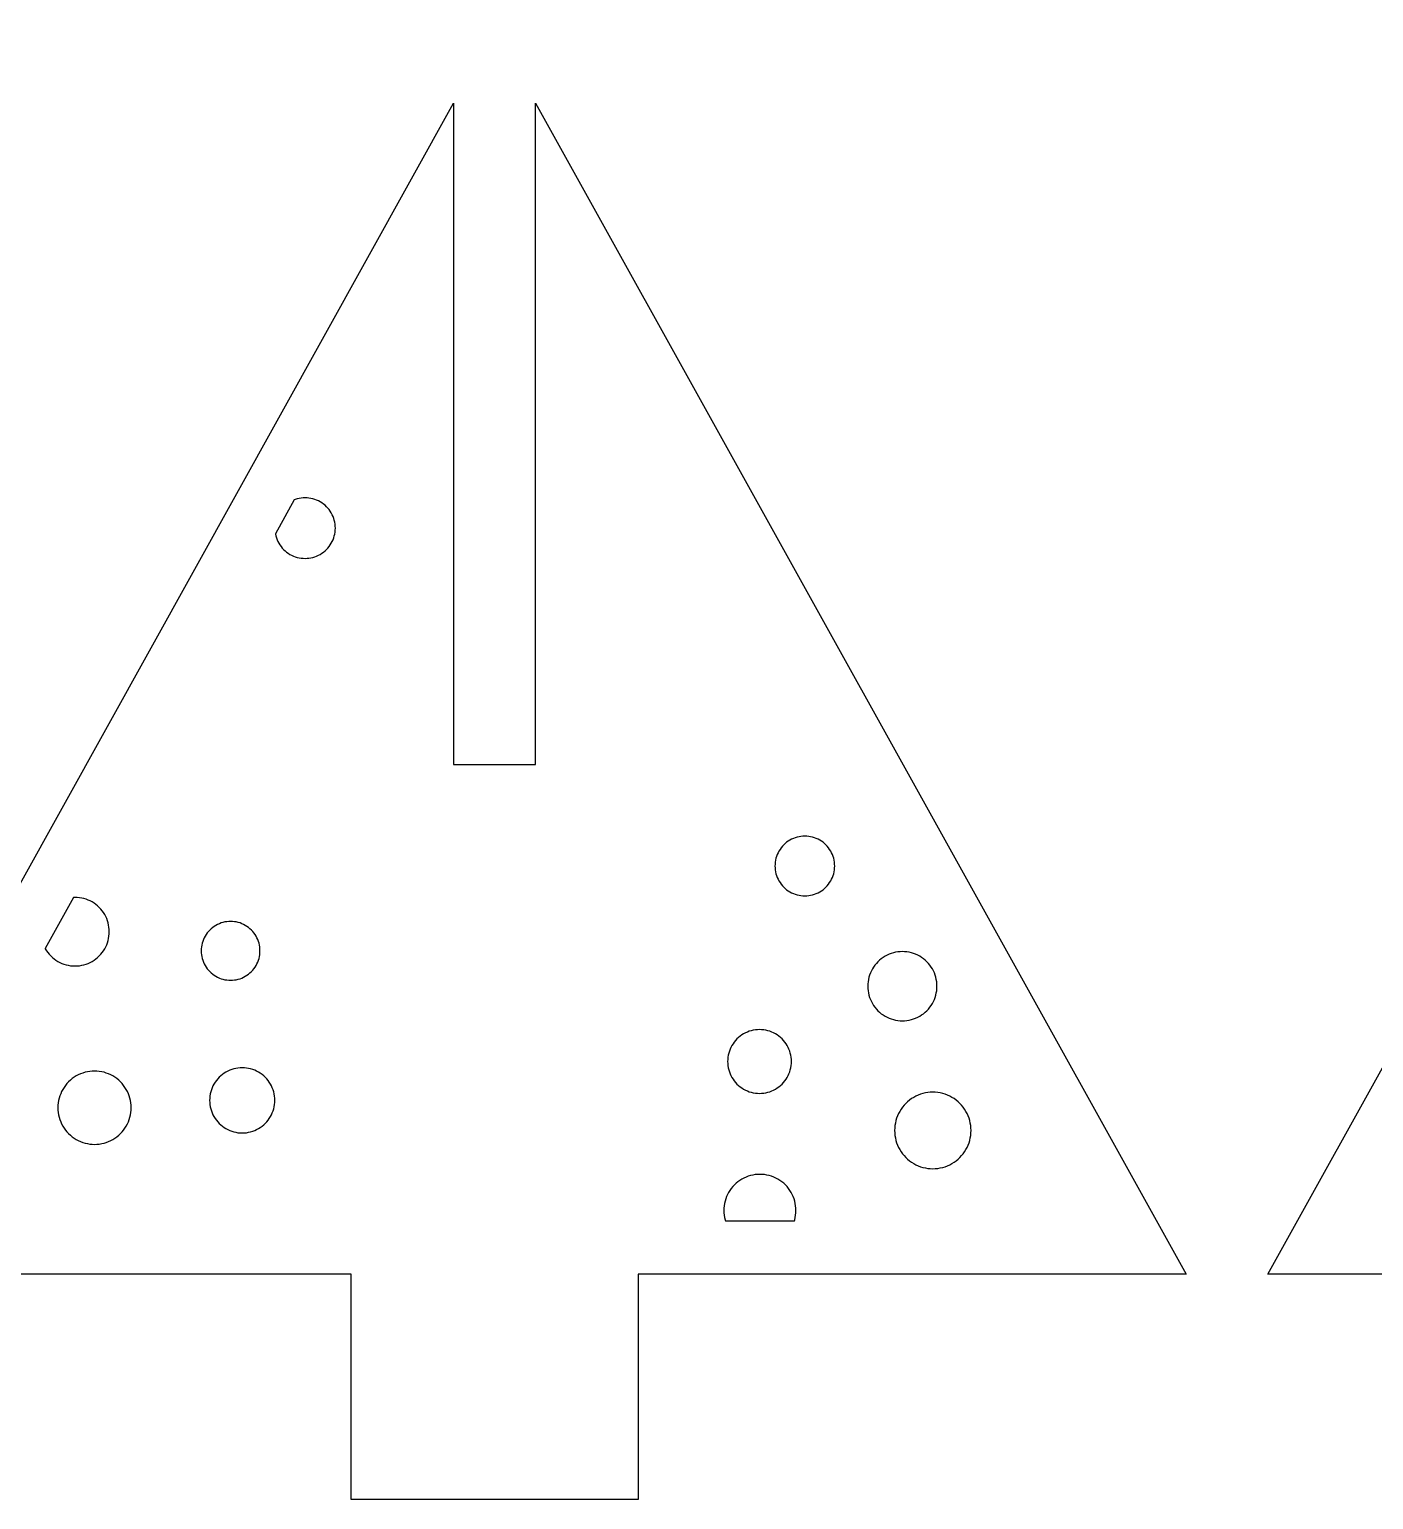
# Model space of a CAD drawing. Header units: millimetres. Extents: x 0 to 450, y -234 to 0.
# Drawn here: x 150.9 to 216.6, y -152.8 to -81 of the extents above; entities that cross this region are included whole.
import ezdxf

# ---------------------------------------------------------------- set-up
doc = ezdxf.new("R2010")
doc.units = ezdxf.units.MM
doc.layers.add('CUT', color=1, linetype='Continuous')

msp = doc.modelspace()

# ---------------------------------------------------------------- linework, layer by layer
at = {"layer": 'CUT'}
for points in [[(211.404, -141.75), (245.154, -81), (278.904, -141.75), (252.154, -141.75), (252.154, -152.75), (247.154, -152.75), (247.154, -116.875), (243.154, -116.875), (243.154, -152.75), (238.154, -152.75), (238.154, -141.75), (211.404, -141.75)], [(166.654, -141.75), (139.904, -141.75), (171.654, -84.6), (171.654, -116.875), (175.654, -116.875), (175.654, -84.6), (207.404, -141.75), (180.654, -141.75), (180.654, -152.75), (166.654, -152.75), (166.654, -141.75)], [(165.829, -105.721), (165.851, -105.627), (165.866, -105.531), (165.876, -105.435), (165.879, -105.338), (165.876, -105.241), (165.866, -105.145), (165.851, -105.05), (165.829, -104.955), (165.801, -104.863), (165.766, -104.772), (165.727, -104.684), (165.681, -104.599), (165.63, -104.517), (165.573, -104.438), (165.512, -104.363), (165.446, -104.293), (165.375, -104.226), (165.301, -104.165), (165.222, -104.109), (165.14, -104.058), (165.054, -104.012), (164.966, -103.972), (164.876, -103.938), (164.783, -103.91), (164.689, -103.888), (164.593, -103.872), (164.497, -103.863), (164.4, -103.86), (164.304, -103.863), (164.207, -103.872), (164.112, -103.888), (164.018, -103.91), (163.925, -103.938), (163.874, -103.957), (162.95, -105.621), (162.95, -105.627), (162.972, -105.721), (163, -105.813), (163.035, -105.904), (163.074, -105.992), (163.12, -106.077), (163.171, -106.16), (163.227, -106.238), (163.289, -106.313), (163.355, -106.384), (163.426, -106.45), (163.5, -106.511), (163.579, -106.567), (163.661, -106.619), (163.747, -106.664), (163.835, -106.704), (163.925, -106.738), (164.018, -106.766), (164.112, -106.788), (164.207, -106.804), (164.304, -106.813), (164.4, -106.817), (164.497, -106.813), (164.593, -106.804), (164.689, -106.788), (164.783, -106.766), (164.876, -106.738), (164.966, -106.704), (165.054, -106.664), (165.14, -106.619), (165.222, -106.567), (165.301, -106.511), (165.375, -106.45), (165.446, -106.384), (165.512, -106.313), (165.573, -106.238), (165.63, -106.16), (165.681, -106.077), (165.727, -105.992), (165.766, -105.904), (165.801, -105.813), (165.829, -105.721)], [(190.204, -122.206), (190.226, -122.113), (190.241, -122.019), (190.25, -121.924), (190.254, -121.829), (190.25, -121.734), (190.241, -121.639), (190.226, -121.545), (190.204, -121.452), (190.176, -121.361), (190.143, -121.271), (190.103, -121.184), (190.058, -121.1), (190.008, -121.019), (189.952, -120.942), (189.892, -120.868), (189.827, -120.798), (189.757, -120.733), (189.683, -120.673), (189.606, -120.617), (189.525, -120.567), (189.441, -120.522), (189.354, -120.482), (189.265, -120.449), (189.173, -120.421), (189.08, -120.4), (188.986, -120.384), (188.891, -120.375), (188.796, -120.372), (188.701, -120.375), (188.606, -120.384), (188.512, -120.4), (188.419, -120.421), (188.328, -120.449), (188.238, -120.482), (188.151, -120.522), (188.067, -120.567), (187.986, -120.617), (187.909, -120.673), (187.835, -120.733), (187.765, -120.798), (187.7, -120.868), (187.64, -120.942), (187.584, -121.019), (187.534, -121.1), (187.489, -121.184), (187.45, -121.271), (187.416, -121.361), (187.388, -121.452), (187.367, -121.545), (187.351, -121.639), (187.342, -121.734), (187.339, -121.829), (187.342, -121.924), (187.351, -122.019), (187.367, -122.113), (187.388, -122.206), (187.416, -122.297), (187.45, -122.387), (187.489, -122.474), (187.534, -122.558), (187.584, -122.639), (187.64, -122.716), (187.7, -122.79), (187.765, -122.86), (187.835, -122.925), (187.909, -122.985), (187.986, -123.041), (188.067, -123.091), (188.151, -123.136), (188.238, -123.175), (188.328, -123.209), (188.419, -123.237), (188.512, -123.258), (188.606, -123.274), (188.701, -123.283), (188.796, -123.286), (188.891, -123.283), (188.986, -123.274), (189.08, -123.258), (189.173, -123.237), (189.265, -123.209), (189.354, -123.175), (189.441, -123.136), (189.525, -123.091), (189.606, -123.041), (189.683, -122.985), (189.757, -122.925), (189.827, -122.86), (189.892, -122.79), (189.952, -122.716), (190.008, -122.639), (190.058, -122.558), (190.103, -122.474), (190.143, -122.387), (190.176, -122.297), (190.204, -122.206)], [(154.812, -125.361), (154.83, -125.253), (154.841, -125.144), (154.844, -125.035), (154.841, -124.925), (154.83, -124.816), (154.812, -124.708), (154.787, -124.602), (154.755, -124.497), (154.717, -124.394), (154.672, -124.295), (154.62, -124.198), (154.562, -124.105), (154.498, -124.016), (154.429, -123.931), (154.354, -123.851), (154.274, -123.777), (154.19, -123.707), (154.101, -123.643), (154.008, -123.585), (153.911, -123.534), (153.811, -123.489), (153.709, -123.45), (153.604, -123.418), (153.497, -123.393), (153.389, -123.376), (153.28, -123.365), (153.171, -123.361), (153.093, -123.364), (151.711, -125.851), (151.722, -125.871), (151.78, -125.964), (151.843, -126.053), (151.913, -126.138), (151.988, -126.218), (152.068, -126.293), (152.152, -126.362), (152.241, -126.426), (152.334, -126.484), (152.431, -126.535), (152.531, -126.581), (152.633, -126.619), (152.738, -126.651), (152.844, -126.676), (152.953, -126.694), (153.061, -126.704), (153.171, -126.708), (153.28, -126.704), (153.389, -126.694), (153.497, -126.676), (153.604, -126.651), (153.709, -126.619), (153.811, -126.581), (153.911, -126.535), (154.008, -126.484), (154.101, -126.426), (154.19, -126.362), (154.274, -126.293), (154.354, -126.218), (154.429, -126.138), (154.498, -126.053), (154.562, -125.964), (154.62, -125.871), (154.672, -125.775), (154.717, -125.675), (154.755, -125.572), (154.787, -125.468), (154.812, -125.361)], [(162.174, -126.249), (162.189, -126.156), (162.198, -126.063), (162.201, -125.969), (162.198, -125.875), (162.189, -125.781), (162.174, -125.689), (162.153, -125.597), (162.125, -125.507), (162.092, -125.419), (162.053, -125.334), (162.009, -125.251), (161.96, -125.171), (161.905, -125.095), (161.845, -125.022), (161.781, -124.954), (161.712, -124.889), (161.64, -124.83), (161.563, -124.775), (161.484, -124.726), (161.401, -124.681), (161.315, -124.643), (161.227, -124.609), (161.137, -124.582), (161.046, -124.561), (160.953, -124.546), (160.86, -124.536), (160.766, -124.533), (160.672, -124.536), (160.579, -124.546), (160.486, -124.561), (160.394, -124.582), (160.304, -124.609), (160.217, -124.643), (160.131, -124.681), (160.048, -124.726), (159.968, -124.775), (159.892, -124.83), (159.819, -124.889), (159.751, -124.954), (159.687, -125.022), (159.627, -125.095), (159.572, -125.171), (159.523, -125.251), (159.478, -125.334), (159.44, -125.419), (159.407, -125.507), (159.379, -125.597), (159.358, -125.689), (159.343, -125.781), (159.333, -125.875), (159.33, -125.969), (159.333, -126.063), (159.343, -126.156), (159.358, -126.249), (159.379, -126.34), (159.407, -126.43), (159.44, -126.518), (159.478, -126.604), (159.523, -126.687), (159.572, -126.766), (159.627, -126.843), (159.687, -126.915), (159.751, -126.984), (159.819, -127.048), (159.892, -127.108), (159.968, -127.162), (160.048, -127.212), (160.131, -127.256), (160.217, -127.295), (160.304, -127.328), (160.394, -127.355), (160.486, -127.377), (160.579, -127.392), (160.672, -127.401), (160.766, -127.404), (160.86, -127.401), (160.953, -127.392), (161.046, -127.377), (161.137, -127.355), (161.227, -127.328), (161.315, -127.295), (161.401, -127.256), (161.484, -127.212), (161.563, -127.162), (161.64, -127.108), (161.712, -127.048), (161.781, -126.984), (161.845, -126.915), (161.905, -126.843), (161.96, -126.766), (162.009, -126.687), (162.053, -126.604), (162.092, -126.518), (162.125, -126.43), (162.153, -126.34), (162.174, -126.249)], [(195.214, -128.026), (195.232, -127.917), (195.243, -127.807), (195.246, -127.696), (195.243, -127.586), (195.232, -127.476), (195.214, -127.367), (195.189, -127.259), (195.157, -127.153), (195.118, -127.05), (195.072, -126.949), (195.02, -126.852), (194.962, -126.758), (194.898, -126.668), (194.827, -126.583), (194.752, -126.502), (194.671, -126.427), (194.586, -126.356), (194.496, -126.292), (194.402, -126.234), (194.305, -126.182), (194.204, -126.136), (194.101, -126.097), (193.995, -126.065), (193.887, -126.04), (193.778, -126.022), (193.668, -126.011), (193.558, -126.008), (193.447, -126.011), (193.337, -126.022), (193.228, -126.04), (193.121, -126.065), (193.015, -126.097), (192.912, -126.136), (192.811, -126.182), (192.714, -126.234), (192.62, -126.292), (192.53, -126.356), (192.444, -126.427), (192.364, -126.502), (192.288, -126.583), (192.218, -126.668), (192.154, -126.758), (192.095, -126.852), (192.043, -126.949), (191.998, -127.05), (191.959, -127.153), (191.927, -127.259), (191.902, -127.367), (191.884, -127.476), (191.873, -127.586), (191.869, -127.696), (191.873, -127.807), (191.884, -127.917), (191.902, -128.026), (191.927, -128.133), (191.959, -128.239), (191.998, -128.342), (192.043, -128.443), (192.095, -128.54), (192.154, -128.634), (192.218, -128.724), (192.288, -128.81), (192.364, -128.89), (192.444, -128.966), (192.53, -129.036), (192.62, -129.1), (192.714, -129.159), (192.811, -129.211), (192.912, -129.256), (193.015, -129.295), (193.121, -129.327), (193.228, -129.352), (193.337, -129.37), (193.447, -129.381), (193.558, -129.385), (193.668, -129.381), (193.778, -129.37), (193.887, -129.352), (193.995, -129.327), (194.101, -129.295), (194.204, -129.256), (194.305, -129.211), (194.402, -129.159), (194.496, -129.1), (194.586, -129.036), (194.671, -128.966), (194.752, -128.89), (194.827, -128.81), (194.898, -128.724), (194.962, -128.634), (195.02, -128.54), (195.072, -128.443), (195.118, -128.342), (195.157, -128.239), (195.189, -128.133), (195.214, -128.026)], [(188.088, -131.771), (188.111, -131.672), (188.128, -131.572), (188.138, -131.47), (188.141, -131.368), (188.138, -131.267), (188.128, -131.165), (188.111, -131.065), (188.088, -130.966), (188.059, -130.868), (188.023, -130.773), (187.981, -130.68), (187.933, -130.59), (187.879, -130.504), (187.82, -130.421), (187.755, -130.343), (187.686, -130.268), (187.611, -130.199), (187.533, -130.134), (187.45, -130.075), (187.363, -130.021), (187.273, -129.973), (187.181, -129.931), (187.085, -129.895), (186.988, -129.865), (186.889, -129.842), (186.788, -129.826), (186.687, -129.816), (186.585, -129.812), (186.483, -129.816), (186.382, -129.826), (186.282, -129.842), (186.182, -129.865), (186.085, -129.895), (185.99, -129.931), (185.897, -129.973), (185.807, -130.021), (185.721, -130.075), (185.638, -130.134), (185.559, -130.199), (185.485, -130.268), (185.415, -130.343), (185.351, -130.421), (185.291, -130.504), (185.238, -130.59), (185.19, -130.68), (185.148, -130.773), (185.112, -130.868), (185.082, -130.966), (185.059, -131.065), (185.042, -131.165), (185.033, -131.267), (185.029, -131.368), (185.033, -131.47), (185.042, -131.572), (185.059, -131.672), (185.082, -131.771), (185.112, -131.869), (185.148, -131.964), (185.19, -132.057), (185.238, -132.147), (185.291, -132.233), (185.351, -132.316), (185.415, -132.394), (185.485, -132.469), (185.559, -132.538), (185.638, -132.603), (185.721, -132.662), (185.807, -132.716), (185.897, -132.764), (185.99, -132.806), (186.085, -132.842), (186.182, -132.872), (186.282, -132.895), (186.382, -132.911), (186.483, -132.921), (186.585, -132.925), (186.687, -132.921), (186.788, -132.911), (186.889, -132.895), (186.988, -132.872), (187.085, -132.842), (187.181, -132.806), (187.273, -132.764), (187.363, -132.716), (187.45, -132.662), (187.533, -132.603), (187.611, -132.538), (187.686, -132.469), (187.755, -132.394), (187.82, -132.316), (187.879, -132.233), (187.933, -132.147), (187.981, -132.057), (188.023, -131.964), (188.059, -131.869), (188.088, -131.771)], [(155.878, -133.974), (155.897, -133.858), (155.909, -133.742), (155.913, -133.625), (155.909, -133.508), (155.897, -133.391), (155.878, -133.276), (155.852, -133.162), (155.818, -133.05), (155.777, -132.94), (155.728, -132.834), (155.673, -132.731), (155.611, -132.631), (155.543, -132.536), (155.469, -132.446), (155.389, -132.36), (155.303, -132.28), (155.213, -132.206), (155.118, -132.138), (155.018, -132.076), (154.915, -132.021), (154.809, -131.972), (154.699, -131.931), (154.587, -131.897), (154.473, -131.871), (154.358, -131.852), (154.241, -131.84), (154.124, -131.836), (154.007, -131.84), (153.891, -131.852), (153.775, -131.871), (153.661, -131.897), (153.549, -131.931), (153.44, -131.972), (153.333, -132.021), (153.23, -132.076), (153.13, -132.138), (153.035, -132.206), (152.945, -132.28), (152.859, -132.36), (152.779, -132.446), (152.705, -132.536), (152.637, -132.631), (152.575, -132.731), (152.52, -132.834), (152.472, -132.94), (152.43, -133.05), (152.397, -133.162), (152.37, -133.276), (152.351, -133.391), (152.339, -133.508), (152.336, -133.625), (152.339, -133.742), (152.351, -133.858), (152.37, -133.974), (152.397, -134.088), (152.43, -134.2), (152.472, -134.309), (152.52, -134.416), (152.575, -134.519), (152.637, -134.619), (152.705, -134.714), (152.779, -134.804), (152.859, -134.89), (152.945, -134.97), (153.035, -135.044), (153.13, -135.112), (153.23, -135.174), (153.333, -135.229), (153.44, -135.277), (153.549, -135.319), (153.661, -135.352), (153.775, -135.379), (153.891, -135.398), (154.007, -135.41), (154.124, -135.413), (154.241, -135.41), (154.358, -135.398), (154.473, -135.379), (154.587, -135.352), (154.699, -135.319), (154.809, -135.277), (154.915, -135.229), (155.018, -135.174), (155.118, -135.112), (155.213, -135.044), (155.303, -134.97), (155.389, -134.89), (155.469, -134.804), (155.543, -134.714), (155.611, -134.619), (155.673, -134.519), (155.728, -134.416), (155.777, -134.309), (155.818, -134.2), (155.852, -134.088), (155.878, -133.974)], [(162.87, -133.677), (162.894, -133.575), (162.911, -133.472), (162.921, -133.369), (162.924, -133.265), (162.921, -133.161), (162.911, -133.057), (162.894, -132.954), (162.87, -132.853), (162.84, -132.753), (162.803, -132.656), (162.76, -132.561), (162.711, -132.469), (162.656, -132.38), (162.596, -132.296), (162.529, -132.215), (162.458, -132.139), (162.382, -132.068), (162.302, -132.002), (162.217, -131.941), (162.129, -131.886), (162.037, -131.837), (161.942, -131.794), (161.844, -131.757), (161.745, -131.727), (161.643, -131.704), (161.541, -131.687), (161.437, -131.676), (161.333, -131.673), (161.229, -131.676), (161.125, -131.687), (161.022, -131.704), (160.921, -131.727), (160.821, -131.757), (160.724, -131.794), (160.629, -131.837), (160.537, -131.886), (160.449, -131.941), (160.364, -132.002), (160.283, -132.068), (160.207, -132.139), (160.136, -132.215), (160.07, -132.296), (160.009, -132.38), (159.954, -132.469), (159.905, -132.561), (159.862, -132.656), (159.826, -132.753), (159.795, -132.853), (159.772, -132.954), (159.755, -133.057), (159.745, -133.161), (159.741, -133.265), (159.745, -133.369), (159.755, -133.472), (159.772, -133.575), (159.795, -133.677), (159.826, -133.776), (159.862, -133.874), (159.905, -133.969), (159.954, -134.06), (160.009, -134.149), (160.07, -134.234), (160.136, -134.314), (160.207, -134.39), (160.283, -134.461), (160.364, -134.527), (160.449, -134.588), (160.537, -134.643), (160.629, -134.692), (160.724, -134.735), (160.821, -134.772), (160.921, -134.802), (161.022, -134.826), (161.125, -134.843), (161.229, -134.853), (161.333, -134.856), (161.437, -134.853), (161.541, -134.843), (161.643, -134.826), (161.745, -134.802), (161.844, -134.772), (161.942, -134.735), (162.037, -134.692), (162.129, -134.643), (162.217, -134.588), (162.302, -134.527), (162.382, -134.461), (162.458, -134.39), (162.529, -134.314), (162.596, -134.234), (162.656, -134.149), (162.711, -134.06), (162.76, -133.969), (162.803, -133.874), (162.84, -133.776), (162.87, -133.677)], [(196.874, -135.099), (196.894, -134.978), (196.906, -134.857), (196.91, -134.735), (196.906, -134.613), (196.894, -134.491), (196.874, -134.371), (196.847, -134.252), (196.811, -134.135), (196.768, -134.02), (196.718, -133.909), (196.66, -133.802), (196.596, -133.698), (196.525, -133.599), (196.447, -133.504), (196.364, -133.415), (196.275, -133.332), (196.18, -133.254), (196.081, -133.183), (195.977, -133.119), (195.87, -133.061), (195.758, -133.011), (195.644, -132.968), (195.527, -132.932), (195.408, -132.904), (195.288, -132.884), (195.166, -132.873), (195.044, -132.869), (194.922, -132.873), (194.801, -132.884), (194.68, -132.904), (194.561, -132.932), (194.444, -132.968), (194.33, -133.011), (194.219, -133.061), (194.111, -133.119), (194.008, -133.183), (193.908, -133.254), (193.814, -133.332), (193.725, -133.415), (193.641, -133.504), (193.564, -133.599), (193.493, -133.698), (193.428, -133.802), (193.371, -133.909), (193.32, -134.02), (193.277, -134.135), (193.242, -134.252), (193.214, -134.371), (193.194, -134.491), (193.182, -134.613), (193.178, -134.735), (193.182, -134.857), (193.194, -134.978), (193.214, -135.099), (193.242, -135.218), (193.277, -135.334), (193.32, -135.449), (193.371, -135.56), (193.428, -135.668), (193.493, -135.771), (193.564, -135.871), (193.641, -135.965), (193.725, -136.054), (193.814, -136.138), (193.908, -136.215), (194.008, -136.286), (194.111, -136.351), (194.219, -136.408), (194.33, -136.459), (194.444, -136.502), (194.561, -136.537), (194.68, -136.565), (194.801, -136.585), (194.922, -136.597), (195.044, -136.601), (195.166, -136.597), (195.288, -136.585), (195.408, -136.565), (195.527, -136.537), (195.644, -136.502), (195.758, -136.459), (195.87, -136.408), (195.977, -136.351), (196.081, -136.286), (196.18, -136.215), (196.275, -136.138), (196.364, -136.054), (196.447, -135.965), (196.525, -135.871), (196.596, -135.771), (196.66, -135.668), (196.718, -135.56), (196.768, -135.449), (196.811, -135.334), (196.847, -135.218), (196.874, -135.099)], [(188.33, -138.981), (188.348, -138.868), (188.36, -138.753), (188.363, -138.638), (188.36, -138.523), (188.348, -138.408), (188.33, -138.294), (188.303, -138.182), (188.27, -138.072), (188.229, -137.964), (188.182, -137.859), (188.127, -137.757), (188.067, -137.659), (187.999, -137.566), (187.926, -137.477), (187.848, -137.392), (187.763, -137.314), (187.674, -137.24), (187.581, -137.173), (187.483, -137.113), (187.381, -137.058), (187.276, -137.011), (187.168, -136.97), (187.058, -136.937), (186.946, -136.91), (186.832, -136.892), (186.717, -136.88), (186.602, -136.877), (186.487, -136.88), (186.372, -136.892), (186.259, -136.91), (186.146, -136.937), (186.036, -136.97), (185.928, -137.011), (185.823, -137.058), (185.722, -137.113), (185.624, -137.173), (185.53, -137.24), (185.441, -137.314), (185.357, -137.392), (185.278, -137.477), (185.205, -137.566), (185.138, -137.659), (185.077, -137.757), (185.023, -137.859), (184.975, -137.964), (184.934, -138.072), (184.901, -138.182), (184.875, -138.294), (184.856, -138.408), (184.845, -138.523), (184.841, -138.638), (184.845, -138.753), (184.856, -138.868), (184.875, -138.981), (184.901, -139.094), (184.918, -139.15), (188.286, -139.15), (188.303, -139.094), (188.33, -138.981)]]:
    msp.add_lwpolyline(points, close=True, dxfattribs=at)

doc.saveas('drawing.dxf')
